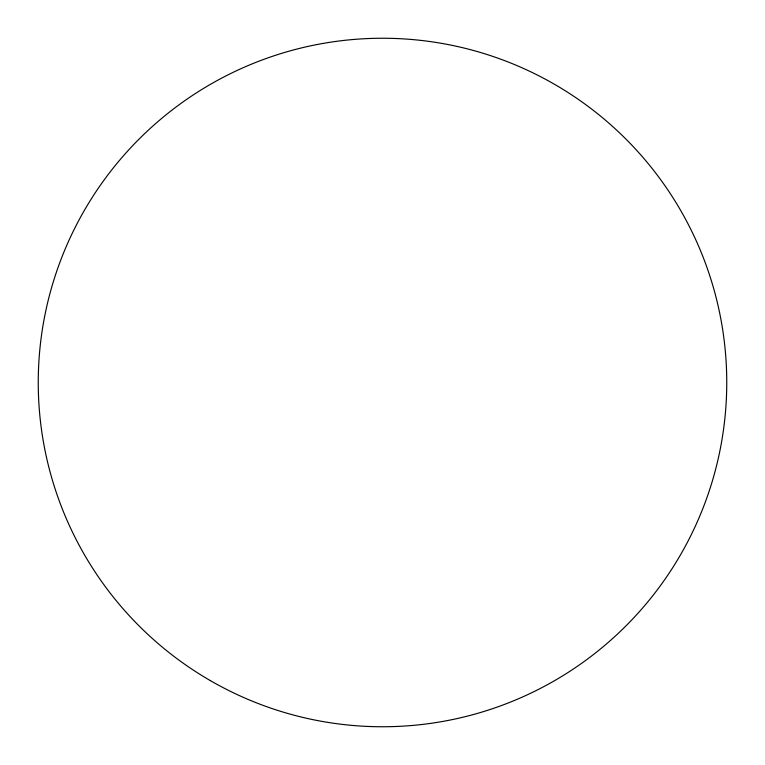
<?xml version="1.0" encoding="UTF-8"?>
<svg xmlns="http://www.w3.org/2000/svg" width="765" height="765" viewBox="0 0 765 765"><rect width="100%" height="100%" fill="white"/><g stroke="black" fill="none" stroke-linecap="round" stroke-linejoin="round"><path stroke-width="1.15" d="M210.375 680.63A344.25 344.25 0 0 0 726.75 382.5A344.25 344.25 0 0 0 210.375 84.37A344.25 344.25 0 0 0 210.375 680.63"/></g></svg>
